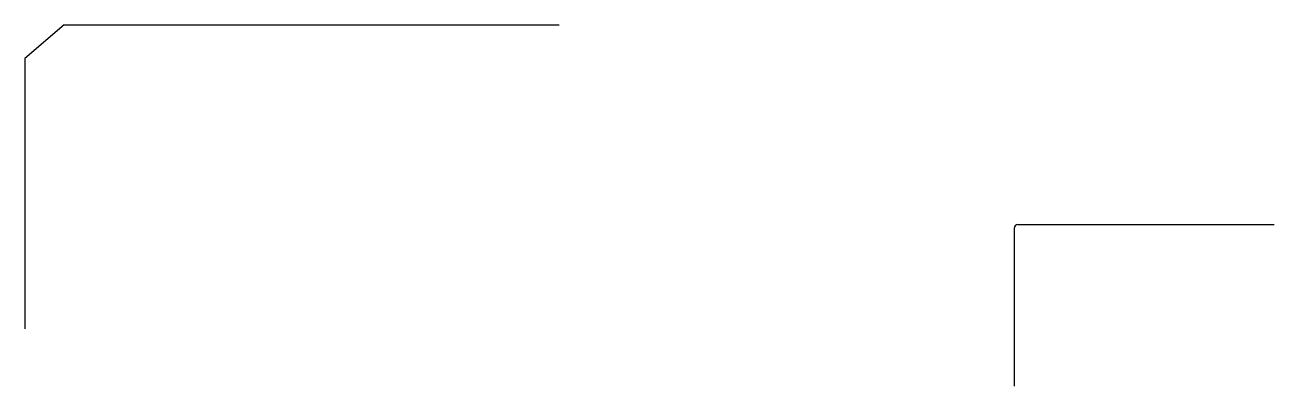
# Model space of a CAD drawing. Header units: inches. Extents: x -8584 to 160, y -904 to 4998.
# Drawn here: x -2053 to -1385, y 972 to 1165 of the extents above; entities that cross this region are included whole.
import ezdxf

# ---------------------------------------------------------------- set-up
doc = ezdxf.new("R2010")
doc.units = ezdxf.units.IN
doc.header["$MEASUREMENT"] = 0

msp = doc.modelspace()

# ---------------------------------------------------------------- linework, layer by layer
for p, q in [((-2031.87, 1165.06), (-2052.87, 1147.06)), ((-2031.87, 1165.06), (-1767.26, 1165.06)), ((-2052.87, 1147.06), (-2052.87, 1002.69)), ((-1523.98, 1056.33), (-1523.98, 972.06)), ((-1521.98, 1058.33), (-1384.97, 1058.33))]:
    msp.add_line(p, q)
msp.add_arc((-1521.98, 1056.33), 2, 90, 180)

doc.saveas('drawing.dxf')
